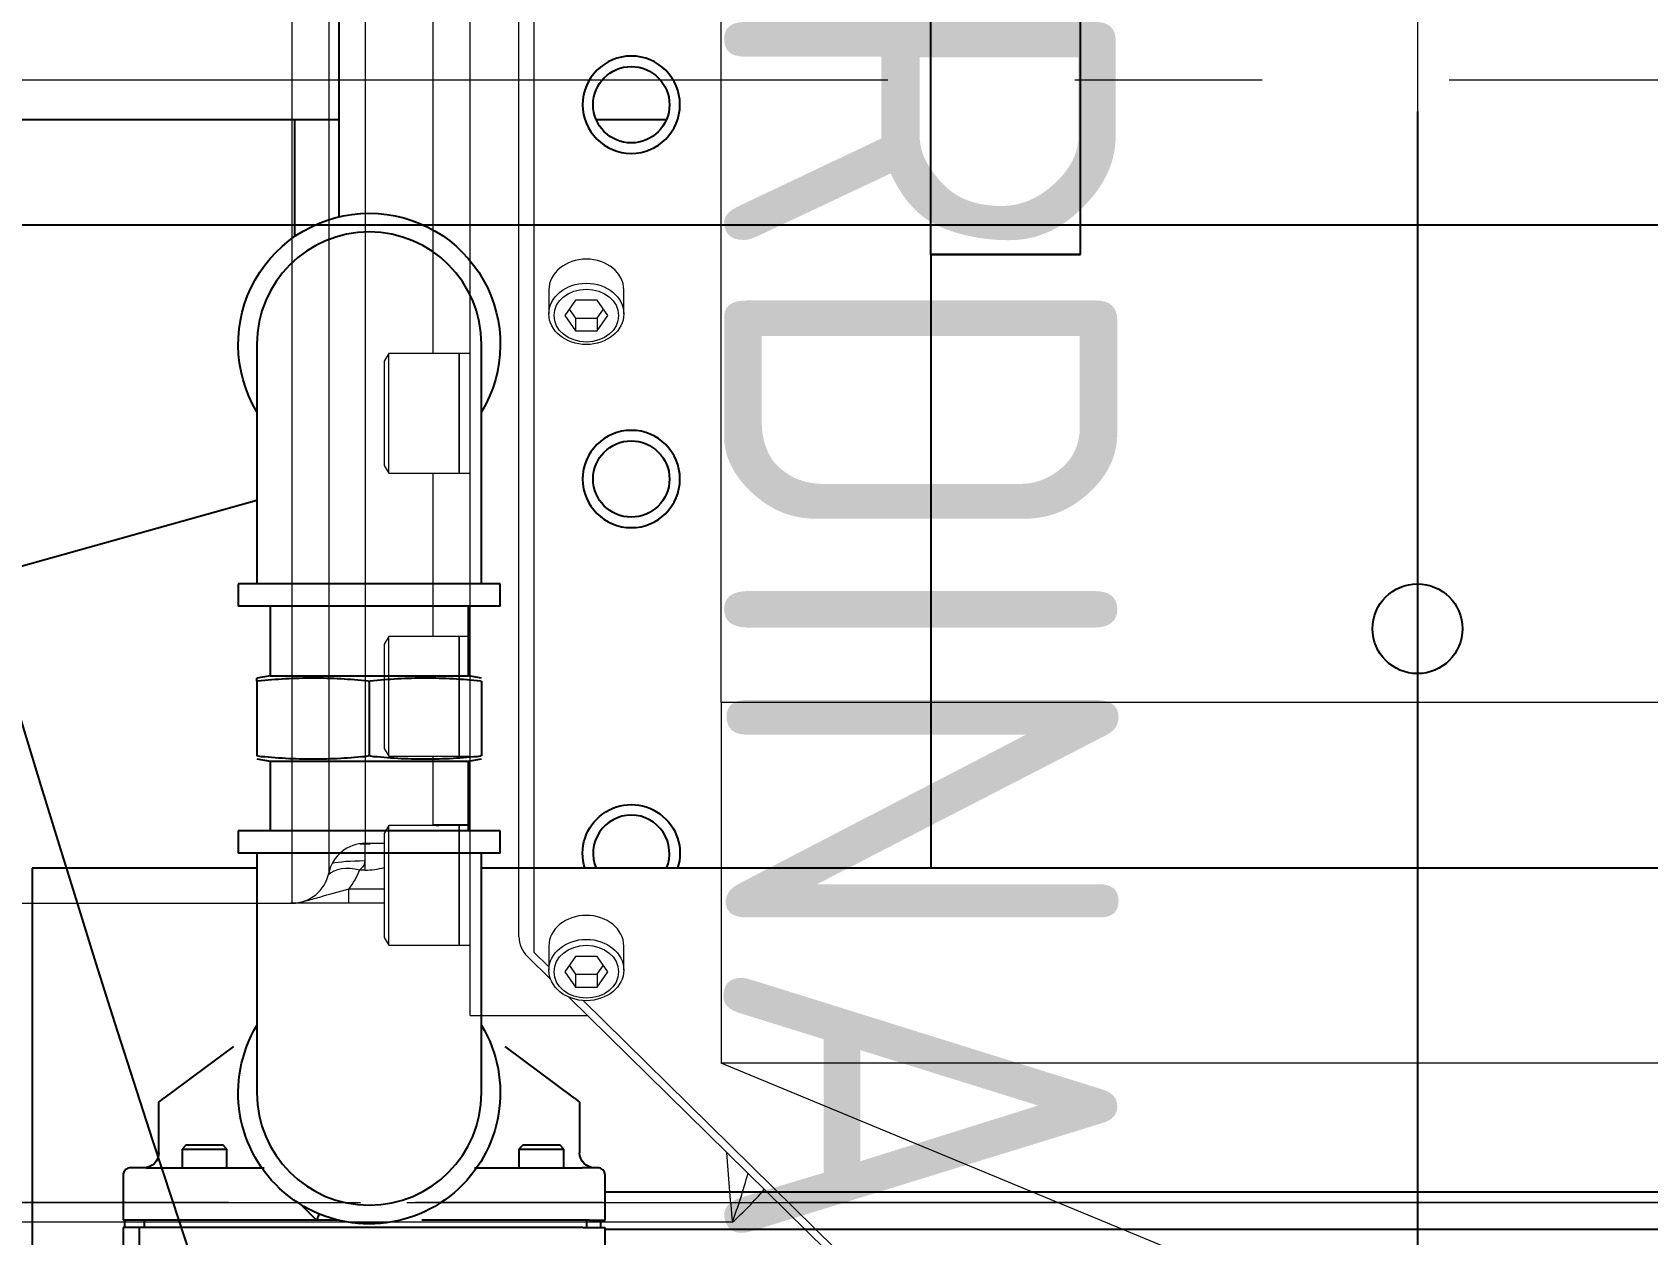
# Model space of a CAD drawing. Header units: millimetres. Extents: x 10462777 to 22643323, y 453826 to 1389191.
# Drawn here: x 11299155.8 to 11299371.5, y 596876.8 to 597037.4 of the extents above; entities that cross this region are included whole.
import ezdxf

# ---------------------------------------------------------------- set-up
doc = ezdxf.new("R2010")
doc.units = ezdxf.units.MM
doc.header["$LTSCALE"] = 200
doc.header["$MEASUREMENT"] = 0
for name, pattern in [('CENTER', [2, 1.25, -0.25, 0.25, -0.25]), ('CENTER2', [1.125, 0.75, -0.125, 0.125, -0.125]), ('PHANTOM', [2.5, 1.25, -0.25, 0.25, -0.25, 0.25, -0.25])]:
    doc.linetypes.add(name, pattern=pattern)
doc.layers.get('0').update_dxf_attribs({"linetype": 'CONTINUOUS'})
for name, color, linetype in [('1', 1, 'CENTER'), ('205', 4, 'CONTINUOUS'), ('DV1_DEFAULT', 7, 'CONTINUOUS')]:
    doc.layers.add(name, color=color, linetype=linetype)
doc.layers.add('LAYOUT', color=8, linetype='CONTINUOUS', lineweight=25)
doc.layers.add('TOP$23', color=7, linetype='CONTINUOUS', true_color=0xffffff)
doc.styles.add('iso-1', font='isocp.shx')

# ---------------------------------------------------------------- blocks, each defined once
blk = doc.blocks.new('r710ic')
at = {"layer": 'DV1_DEFAULT', "color": 1, "linetype": 'CENTER2', "lineweight": 0}
for p, q in [((272041.37, 102141.44), (272041.37, 106426.45)), ((272041.37, 106323.81), (272041.37, 102038.81)), ((274132.55, 104232.63), (269847.55, 104232.63)), ((269950.18, 104232.63), (274235.19, 104232.63))]:
    blk.add_line(p, q, dxfattribs=at)
at = {"layer": 'DV1_DEFAULT', "color": 7, "linetype": 'CENTER2', "lineweight": 0}
for p, q in [((272041.37, 104592.6), (272041.37, 103886.38)), ((272191.37, 104453.37), (272191.37, 104059.93))]:
    blk.add_line(p, q, dxfattribs=at)
at = {"layer": 'DV1_DEFAULT', "color": 7, "linetype": 'Continuous', "lineweight": 0}
for p, q in [((272081.37, 104464.13), (272081.37, 104382.93)), ((272038.75, 104324.13), (272038.75, 104419.13)), ((272081.37, 104375.33), (272081.37, 104383.13)), ((272081.37, 104382.93), (272301.37, 104382.93)), ((272297.37, 104378.03), (272085.37, 104378.03)), ((272081.37, 104370.63), (272081.37, 104375.33)), ((272081.37, 104375.33), (272083.29, 104375.33)), ((272083.29, 104375.33), (272083.29, 104370.63)), ((272085.79, 104373.2), (272085.79, 104373.9)), ((272089.27, 104373.2), (272085.79, 104373.2)), ((272089.27, 104373.23), (272087.01, 104373.23)), ((272089.27, 104373.23), (272089.27, 104373.2)), ((272089.37, 104373.13), (272089.37, 104370.63)), ((272089.37, 104373.13), (272293.37, 104373.13)), ((272076.78, 104370.63), (272075.74, 104370.03)), ((272075.74, 104370.03), (272075.74, 104360.63)), ((272075.74, 104370.03), (272091.74, 104370.03)), ((272090.7, 104370.63), (272076.78, 104370.63)), ((272091.74, 104370.03), (272090.7, 104370.63)), ((272091.74, 104360.63), (272091.74, 104370.03)), ((272102.03, 104370.63), (272100.99, 104370.03)), ((272100.99, 104370.03), (272100.99, 104360.63)), ((272100.99, 104370.03), (272116.99, 104370.03)), ((272115.95, 104370.63), (272102.03, 104370.63)), ((272116.99, 104370.03), (272115.95, 104370.63)), ((272116.99, 104360.63), (272116.99, 104370.03)), ((272139.82, 104370.63), (272138.79, 104370.03)), ((272138.79, 104370.03), (272138.79, 104360.63)), ((272138.79, 104370.03), (272154.79, 104370.03)), ((272153.75, 104370.63), (272139.82, 104370.63)), ((272154.79, 104370.03), (272153.75, 104370.63)), ((272154.79, 104360.63), (272154.79, 104370.03)), ((272100.99, 104364.13), (272091.74, 104364.13)), ((272091.87, 104364.13), (272091.87, 104359.13)), ((272138.79, 104364.13), (272116.99, 104364.13)), ((272227.95, 104364.13), (272154.79, 104364.13)), ((272075.74, 104360.63), (272075.74, 104359.13)), ((272091.74, 104360.63), (272075.74, 104360.63)), ((272075.74, 104360.63), (272091.74, 104360.63)), ((272091.74, 104359.13), (272091.74, 104360.63)), ((272100.99, 104360.63), (272100.99, 104359.13)), ((272116.99, 104360.63), (272100.99, 104360.63)), ((272100.99, 104360.63), (272116.99, 104360.63)), ((272116.99, 104359.13), (272116.99, 104360.63)), ((272138.79, 104360.63), (272138.79, 104359.13)), ((272154.79, 104360.63), (272138.79, 104360.63)), ((272138.79, 104360.63), (272154.79, 104360.63)), ((272154.79, 104359.13), (272154.79, 104360.63)), ((272066.37, 104359.13), (272066.37, 104343.46)), ((272066.37, 104359.13), (272316.37, 104359.13)), ((272074.24, 104351.47), (272071.23, 104348.41)), ((272076.86, 104352.63), (272250.94, 104352.63)), ((272074.83, 104350.63), (272072.86, 104348.63)), ((272252.32, 104350.63), (272074.83, 104350.63)), ((272075.65, 104348.63), (272072.44, 104348.63)), ((272163.3, 104348.63), (272160.09, 104348.63)), ((272068.81, 104345.95), (271972.63, 104248.16)), ((272072.21, 104346.52), (272070.16, 104345.07)), ((272070.16, 104345.07), (272070.16, 104342.18)), ((272071.88, 104345.07), (272070.16, 104345.07)), ((272073.07, 104345.91), (272071.88, 104345.07)), ((272071.88, 104345.07), (272071.88, 104342.18)), ((272074.26, 104345.07), (272072.21, 104346.52)), ((272074.26, 104342.18), (272074.26, 104345.07)), ((272159.86, 104346.52), (272157.81, 104345.07)), ((272159.53, 104345.07), (272157.81, 104345.07)), ((272157.81, 104345.07), (272157.81, 104342.18)), ((272160.72, 104345.91), (272159.53, 104345.07)), ((272159.53, 104345.07), (272159.53, 104342.18)), ((272161.91, 104345.07), (272159.86, 104346.52)), ((272161.91, 104342.18), (272161.91, 104345.07)), ((272068.36, 104344.05), (272023.01, 104297.95)), ((272071.88, 104342.18), (272070.16, 104342.18)), ((272070.16, 104342.18), (272072.21, 104340.74)), ((272071.88, 104342.18), (272073.07, 104341.35)), ((272072.21, 104340.74), (272074.26, 104342.18)), ((272157.81, 104342.18), (272159.86, 104340.74)), ((272159.53, 104342.18), (272157.81, 104342.18)), ((272159.53, 104342.18), (272160.72, 104341.35)), ((272159.86, 104340.74), (272161.91, 104342.18)), ((272072.44, 104338.63), (272075.65, 104338.63)), ((272160.09, 104338.63), (272163.3, 104338.63)), ((272028.96, 104250.63), (272059.99, 104325.63)), ((272059.99, 104103.8), (272059.99, 104325.63)), ((272108.19, 104325.63), (272059.99, 104325.63)), ((272108.19, 104103.8), (272108.19, 104325.63)), ((272108.19, 104325.63), (272239.08, 104325.63))]:
    blk.add_line(p, q, dxfattribs=at)
at = {"layer": 'DV1_DEFAULT', "color": 3, "linetype": 'CENTER2', "lineweight": 0}
blk.add_circle((272041.37, 104232.63), 367.64, dxfattribs=at)
at = {"layer": 'DV1_DEFAULT', "color": 7, "linetype": 'Continuous', "lineweight": 0}
for centre, radius, start, end in [((272086.37, 104382.93), 5, 180, 258.463), ((272084.37, 104373.13), 5, 0, 78.4629), ((272089.38, 104383.13), 9.9, 232, 248.7272), ((272094.37, 104373.07), 8.58, 179.114, 196.7229), ((272095.02, 104373.13), 5.74, 179.2975, 186.4239), ((272080.65, 103893.28), 432.88, 94.3237, 95.5546), ((272067.27, 104401.64), 82.59, 249.8038, 254.5609), ((272072.45, 104354.45), 45.33, 221.9723, 229.6707)]:
    blk.add_arc(centre, radius, start, end, dxfattribs=at)
for centre, major_axis, ratio, start_param, end_param in [((272082.78, 104373.9), (-1.78, -4.57), 0.588584, 1.796064, 2.894929), ((272086.37, 104373.23), (0, -4.9), 0.130283, 1.570796, 2.659574), ((272093.08, 104373.23), (0, -4.9), 0.776387, 4.575567, 4.712389), ((272076.86, 104347.63), (0, 5), 0.819152, 0, 0.694461), ((272075.65, 104343.63), (0, 5), 0.819152, 3.141593, 6.283185), ((272163.3, 104343.63), (0, 5), 0.819152, 3.141593, 6.283185)]:
    blk.add_ellipse(centre, major_axis=major_axis, ratio=ratio, start_param=start_param, end_param=end_param, dxfattribs=at)
for centre, major_axis in [((272072.44, 104343.63), (0, 5)), ((272072.21, 104343.63), (0, -4.31)), ((272160.09, 104343.63), (0, 5)), ((272159.86, 104343.63), (0, -4.31))]:
    blk.add_ellipse(centre, major_axis=major_axis, ratio=0.819152, dxfattribs=at)
for points, knots in [([(272081.37, 104383.13), (272081.37, 104382.45), (272081.51, 104381.79), (272081.83, 104380.52), (272082.01, 104379.89), (272082.56, 104377.95), (272082.93, 104376.62), (272083.29, 104375.33)], [0, 0, 0, 0, 0.25, 0.25, 0.5, 0.5, 1, 1, 1, 1]), ([(272087.01, 104373.23), (272086.75, 104373.23), (272086.51, 104373.32), (272086.21, 104373.51), (272086.12, 104373.58), (272085.95, 104373.73), (272085.87, 104373.82), (272085.79, 104373.9)], [0, 0, 0, 0, 0.5, 0.5, 0.75, 0.75, 1, 1, 1, 1]), ([(272091.84, 104364.14), (272091.81, 104364.03), (272091.79, 104363.91), (272091.75, 104363.63), (272091.73, 104363.47), (272091.71, 104363.31)], [0.672191, 0.672191, 0.672191, 0.672191, 0.75, 0.75, 0.8534701, 0.8534701, 0.8534701, 0.8534701])]:
    blk.add_open_spline(points, degree=3, knots=knots, dxfattribs=at)
at = {"layer": 'LAYOUT', "color": 3}
blk.add_circle((272041.37, 104232.63), 2050.12, dxfattribs=at)
blk = doc.blocks.new('A$C7DA30AB0')
at = {"layer": 'LAYOUT', "color": 6, "linetype": 'PHANTOM'}
blk.add_circle((3030.45, 3025.99, 0), 2693.02, dxfattribs=at)

msp = doc.modelspace()

# ---------------------------------------------------------------- linework, layer by layer
at = {"layer": '1', "color": 23, "linetype": 'CENTER'}
msp.add_line((11299340.78353, 601826.84018, 0), (11299340.78353, 593861.87204, 0), dxfattribs=at)
at = {"layer": '205', "color": 252, "linetype": 'Continuous'}
for p, q in [((11299196.78149, 597012.80774, 0), (11299196.78149, 597077.77272, 0)), ((11299275.78261, 597007.77173, 0), (11299275.78261, 597077.77272, 0)), ((11299295.78289, 597007.77173, 0), (11299295.78289, 597077.77272, 0)), ((11299295.78289, 597007.77173, 0), (11299295.78289, 597077.77272, 0)), ((11299151.78085, 597025.77198, 0), (11299196.78261, 597025.77198, 0)), ((11299190.7814, 597025.77055, 0), (11299190.7814, 597010.13164, 0)), ((11299231.08969, 597025.77198, 0), (11299240.47176, 597025.77198, 0)), ((11299275.78261, 597007.77173, 0), (11299295.78289, 597007.77173, 0)), ((11299275.78261, 597007.77173, 0), (11299275.78261, 596925.77056, 0)), ((11299295.78289, 597007.77173, 0), (11299275.78261, 597007.77173, 0)), ((11299185.78133, 596995.77156, 0), (11299185.78133, 596963.7711, 0)), ((11299215.78176, 596963.7711, 0), (11299215.78176, 596995.77156, 0)), ((11299185.77743, 596974.89017, 0), (11299006.77879, 596924.77055, 0)), ((11299183.2813, 596963.7711, 0), (11299183.2813, 596960.77106, 0)), ((11299218.28179, 596963.7711, 0), (11299183.2813, 596963.7711, 0)), ((11299218.28179, 596960.77106, 0), (11299218.28179, 596963.7711, 0)), ((11299218.28179, 596960.77106, 0), (11299183.2813, 596960.77106, 0)), ((11299187.53136, 596960.77093, 0), (11299187.53136, 596951.47624, 0)), ((11299214.03173, 596951.47624, 0), (11299214.03173, 596960.77093, 0)), ((11299187.53136, 596951.47624, 0), (11299185.78133, 596951.16766, 0)), ((11299185.78133, 596950.77092, 0), (11299185.78133, 596940.77078, 0)), ((11299185.78133, 596950.77092, 0), (11299185.90422, 596950.77092, 0)), ((11299187.53136, 596951.47624, 0), (11299214.03173, 596951.47624, 0)), ((11299200.65866, 596950.77092, 0), (11299200.78154, 596950.77092, 0)), ((11299200.78154, 596950.77092, 0), (11299200.90443, 596950.77092, 0)), ((11299200.78154, 596950.77092, 0), (11299200.78154, 596940.77078, 0)), ((11299215.78176, 596951.16766, 0), (11299214.03173, 596951.47624, 0)), ((11299215.65887, 596950.77092, 0), (11299215.78176, 596950.77092, 0)), ((11299215.78176, 596950.77092, 0), (11299215.78176, 596940.77078, 0)), ((11299185.90422, 596940.77078, 0), (11299185.78133, 596940.77078, 0)), ((11299185.78133, 596940.37404, 0), (11299187.53136, 596940.06546, 0)), ((11299187.53136, 596940.06546, 0), (11299187.53136, 596930.77077, 0)), ((11299187.53136, 596940.06546, 0), (11299200.7832, 596940.06546, 0)), ((11299200.78154, 596940.77078, 0), (11299200.65866, 596940.77078, 0)), ((11299200.90443, 596940.77078, 0), (11299200.78154, 596940.77078, 0)), ((11299200.7832, 596940.06546, 0), (11299214.03173, 596940.06546, 0)), ((11299214.03173, 596940.06546, 0), (11299215.78176, 596940.37404, 0)), ((11299214.03173, 596930.77077, 0), (11299214.03173, 596940.06546, 0)), ((11299215.78176, 596940.77078, 0), (11299215.65887, 596940.77078, 0)), ((11299183.2813, 596930.77063, 0), (11299183.2813, 596927.77059, 0)), ((11299200.78154, 596930.77063, 0), (11299183.2813, 596930.77063, 0)), ((11299218.28179, 596930.77063, 0), (11299200.78154, 596930.77063, 0)), ((11299218.28179, 596927.77059, 0), (11299218.28179, 596930.77063, 0)), ((11299200.78154, 596927.77059, 0), (11299183.2813, 596927.77059, 0)), ((11299185.78133, 596927.77059, 0), (11299185.78133, 596895.77014, 0)), ((11299218.28179, 596927.77059, 0), (11299200.78154, 596927.77059, 0)), ((11299215.78176, 596895.77014, 0), (11299215.78176, 596927.77059, 0)), ((11299155.78091, 596925.77056, 0), (11299155.78091, 596815.769, 0)), ((11299185.78133, 596925.77056, 0), (11299155.78091, 596925.77056, 0)), ((11299425.77849, 596925.77056, 0), (11299215.78176, 596925.77056, 0)), ((11299182.64423, 596901.96538, 0), (11299173.35613, 596895.05092, 0)), ((11299228.20696, 596895.05092, 0), (11299218.91886, 596901.96538, 0)), ((11299172.68127, 596894.54853, 0), (11299173.35613, 596895.05092, 0)), ((11299172.68127, 596887.77002, 0), (11299172.68127, 596894.54853, 0)), ((11299228.20696, 596895.05092, 0), (11299228.88182, 596894.54853, 0)), ((11299228.88182, 596894.54853, 0), (11299228.88182, 596887.77002, 0)), ((11299176.2812, 596888.77004, 0), (11299175.78119, 596888.27003, 0)), ((11299175.78119, 596888.27003, 0), (11299175.78119, 596885.77, 0)), ((11299175.78119, 596888.27003, 0), (11299178.78123, 596888.27003, 0)), ((11299178.78123, 596888.77004, 0), (11299176.2812, 596888.77004, 0)), ((11299181.28127, 596888.77004, 0), (11299178.78123, 596888.77004, 0)), ((11299178.78123, 596888.27003, 0), (11299181.78127, 596888.27003, 0)), ((11299181.78127, 596888.27003, 0), (11299181.28127, 596888.77004, 0)), ((11299181.78127, 596885.77, 0), (11299181.78127, 596888.27003, 0)), ((11299221.28184, 596888.77004, 0), (11299220.78183, 596888.27003, 0)), ((11299220.78183, 596888.27003, 0), (11299220.78183, 596885.77, 0)), ((11299220.78183, 596888.27003, 0), (11299223.78187, 596888.27003, 0)), ((11299223.78187, 596888.77004, 0), (11299221.28184, 596888.77004, 0)), ((11299226.28191, 596888.77004, 0), (11299223.78187, 596888.77004, 0)), ((11299223.78187, 596888.27003, 0), (11299226.78191, 596888.27003, 0)), ((11299226.78191, 596888.27003, 0), (11299226.28191, 596888.77004, 0)), ((11299226.78191, 596885.77, 0), (11299226.78191, 596888.27003, 0)), ((11299167.90738, 596884.76998, 0), (11299167.90738, 596878.7699, 0)), ((11299170.9757, 596885.77, 0), (11299168.9074, 596885.77, 0)), ((11299170.9757, 596885.77, 0), (11299186.73971, 596885.77, 0)), ((11299214.82337, 596885.77, 0), (11299229.21368, 596885.77, 0)), ((11299231.28198, 596885.77, 0), (11299229.21368, 596885.77, 0)), ((11299232.28199, 596878.7699, 0), (11299232.28199, 596884.76998, 0)), ((11299407.90581, 596882.51995, 0), (11299232.2842, 596882.51995, 0)), ((11299193.73981, 596878.7699, 0), (11299191.69739, 596880.81232, 0)), ((11299194.08449, 596879.60202, 0), (11299193.73981, 596878.7699, 0)), ((11299169.98479, 596878.7699, 0), (11299167.90738, 596878.7699, 0)), ((11299167.90738, 596877.76988, 0), (11299167.90738, 596871.7698, 0)), ((11299170.09426, 596877.76988, 0), (11299167.90738, 596877.76988, 0)), ((11299168.11531, 596878.7699, 0), (11299168.11531, 596877.76988, 0)), ((11299170.89314, 596878.7699, 0), (11299169.98479, 596878.7699, 0)), ((11299170.09426, 596871.7698, 0), (11299170.09426, 596877.76988, 0)), ((11299229.29624, 596877.76988, 0), (11299170.09426, 596877.76988, 0)), ((11299170.73878, 596878.7699, 0), (11299170.73878, 596877.76988, 0)), ((11299193.73981, 596878.7699, 0), (11299170.89314, 596878.7699, 0)), ((11299196.62824, 596878.7699, 0), (11299193.73981, 596878.7699, 0)), ((11299229.29624, 596878.7699, 0), (11299207.82328, 596878.7699, 0)), ((11299230.20458, 596878.7699, 0), (11299229.29624, 596878.7699, 0)), ((11299229.29624, 596877.76988, 0), (11299230.20458, 596877.76988, 0)), ((11299229.78446, 596878.7699, 0), (11299229.78446, 596877.76988, 0)), ((11299230.20458, 596878.7699, 0), (11299232.28199, 596878.7699, 0)), ((11299230.20458, 596877.76988, 0), (11299232.28199, 596877.76988, 0)), ((11299231.71948, 596877.76988, 0), (11299231.71948, 596878.7699, 0)), ((11299232.28199, 596871.7698, 0), (11299232.28199, 596877.76988, 0)), ((11299407.90581, 596877.51988, 0), (11299232.2842, 596877.51988, 0))]:
    msp.add_line(p, q, dxfattribs=at)
at = {"layer": '205', "color": 252, "linetype": 'Continuous', "extrusion": (0, 0, -1)}
for centre in [(-11299235.78204, 597027.77201, 0), (-11299235.78204, 596977.7713, 0)]:
    msp.add_circle(centre, 6.50009, dxfattribs=at)
at = {"layer": '205', "color": 252, "linetype": 'Continuous'}
for centre, radius in [((11299235.78204, 597027.77201, 0), 5.10007), ((11299235.78204, 596977.7713, 0), 5.10007), ((11299340.78353, 596957.77102, 0), 6.00009)]:
    msp.add_circle(centre, radius, dxfattribs=at)
at = {"layer": '205', "color": 252, "linetype": 'Continuous', "extrusion": (0, 0, -1)}
for centre, radius, start, end in [((-11299200.78154, 596995.77156, 0), 17.50025, 328.994997, 90), ((-11299200.78154, 596995.77156, 0), 17.50025, 90, 211.005003), ((-11299235.78204, 596927.77059, 0), 6.50009, 342.0787914, 197.9212925), ((-11299200.78154, 596895.77014, 0), 17.50025, 149.0006166, 30.9993764), ((-11299170.68124, 596887.77002, 0), 2.00003, 180, 270), ((-11299230.88185, 596887.77002, 0), 2.00003, 270, 0)]:
    msp.add_arc(centre, radius, start, end, dxfattribs=at)
at = {"layer": '205', "color": 252, "linetype": 'Continuous'}
for centre, radius, start, end in [((11299200.78154, 596995.77156, 0), 15.00021, 0, 180), ((11299235.78204, 596927.77059, 0), 5.10007, 90, 203.0794559), ((11299235.78204, 596927.77059, 0), 5.10007, 336.9094219, 90), ((11299200.78154, 596895.77014, 0), 15.00021, 180, 0), ((11299168.9074, 596884.76998, 0), 1.00001, 90, 180), ((11299231.28198, 596884.76998, 0), 1.00001, 0, 90)]:
    msp.add_arc(centre, radius, start, end, dxfattribs=at)
for points, knots in [([(11299185.78133, 596950.77092, 0), (11299185.78133, 596950.89454, 0), (11299185.78133, 596950.99472, 0), (11299185.78133, 596951.13131, 0), (11299185.78133, 596951.16748, 0), (11299185.78133, 596951.16766, 0)], [0, 0, 0, 0, 0.500638735, 0.500638735, 1, 1, 1, 1]), ([(11299200.65866, 596950.77092, 0), (11299199.42912, 596950.89454, 0), (11299198.19959, 596950.99472, 0), (11299195.74051, 596951.13148, 0), (11299193.28144, 596951.20384, 0), (11299190.82236, 596951.13148, 0), (11299188.36329, 596950.99472, 0), (11299187.13375, 596950.89454, 0), (11299185.90422, 596950.77092, 0)], [0, 0, 0, 0, 0.25, 0.25, 0.5, 0.75, 0.75, 1, 1, 1, 1]), ([(11299215.65887, 596950.77092, 0), (11299214.42934, 596950.89454, 0), (11299213.1998, 596950.99472, 0), (11299210.74073, 596951.13148, 0), (11299208.28165, 596951.20384, 0), (11299205.82258, 596951.13148, 0), (11299203.3635, 596950.99472, 0), (11299202.13397, 596950.89454, 0), (11299200.90443, 596950.77092, 0)], [0, 0, 0, 0, 0.25, 0.25, 0.5, 0.75, 0.75, 1, 1, 1, 1]), ([(11299185.90422, 596940.77078, 0), (11299187.13375, 596940.64715, 0), (11299188.36329, 596940.54697, 0), (11299190.82236, 596940.41021, 0), (11299193.28144, 596940.33786, 0), (11299195.74051, 596940.41021, 0), (11299198.19959, 596940.54697, 0), (11299199.42912, 596940.64715, 0), (11299200.65866, 596940.77078, 0)], [0, 0, 0, 0, 0.25, 0.25, 0.5, 0.75, 0.75, 1, 1, 1, 1]), ([(11299200.90443, 596940.77078, 0), (11299202.13397, 596940.64715, 0), (11299203.3635, 596940.54697, 0), (11299205.82258, 596940.41021, 0), (11299208.28165, 596940.33786, 0), (11299210.74073, 596940.41021, 0), (11299213.1998, 596940.54697, 0), (11299214.42934, 596940.64715, 0), (11299215.65887, 596940.77078, 0)], [0, 0, 0, 0, 0.25, 0.25, 0.5, 0.75, 0.75, 1, 1, 1, 1])]:
    msp.add_open_spline(points, degree=3, knots=knots, dxfattribs=at)
at = {"layer": 'TOP$23', "linetype": 'Continuous'}
msp.add_line((11299141.62663, 597011.71124), (11299545.71163, 597011.71124), dxfattribs=at)

# ---------------------------------------------------------------- block references
at = {"ltscale": 10, "rotation": 180}
msp.add_blockref('A$C7DA30AB0', (11304764.24811, 600747.76955, 0), dxfattribs=at)
at = {"layer": 'LAYOUT', "color": 2, "rotation": 89.99999999999999}
msp.add_blockref('r710ic', (11403573.40786, 324839.74027, 0), dxfattribs=at)

# ---------------------------------------------------------------- texts
at = {"layer": '1', "color": 23, "linetype": 'Continuous', "insert": (11299248.08364, 597082.39779, 0), "char_height": 52.5007457, "attachment_point": 7, "rotation": 270, "line_spacing_factor": 0.963855, "style": 'iso-1'}
msp.add_mtext('\\W00.955;ORDINATE1 ', dxfattribs=at)

doc.saveas('drawing.dxf')
